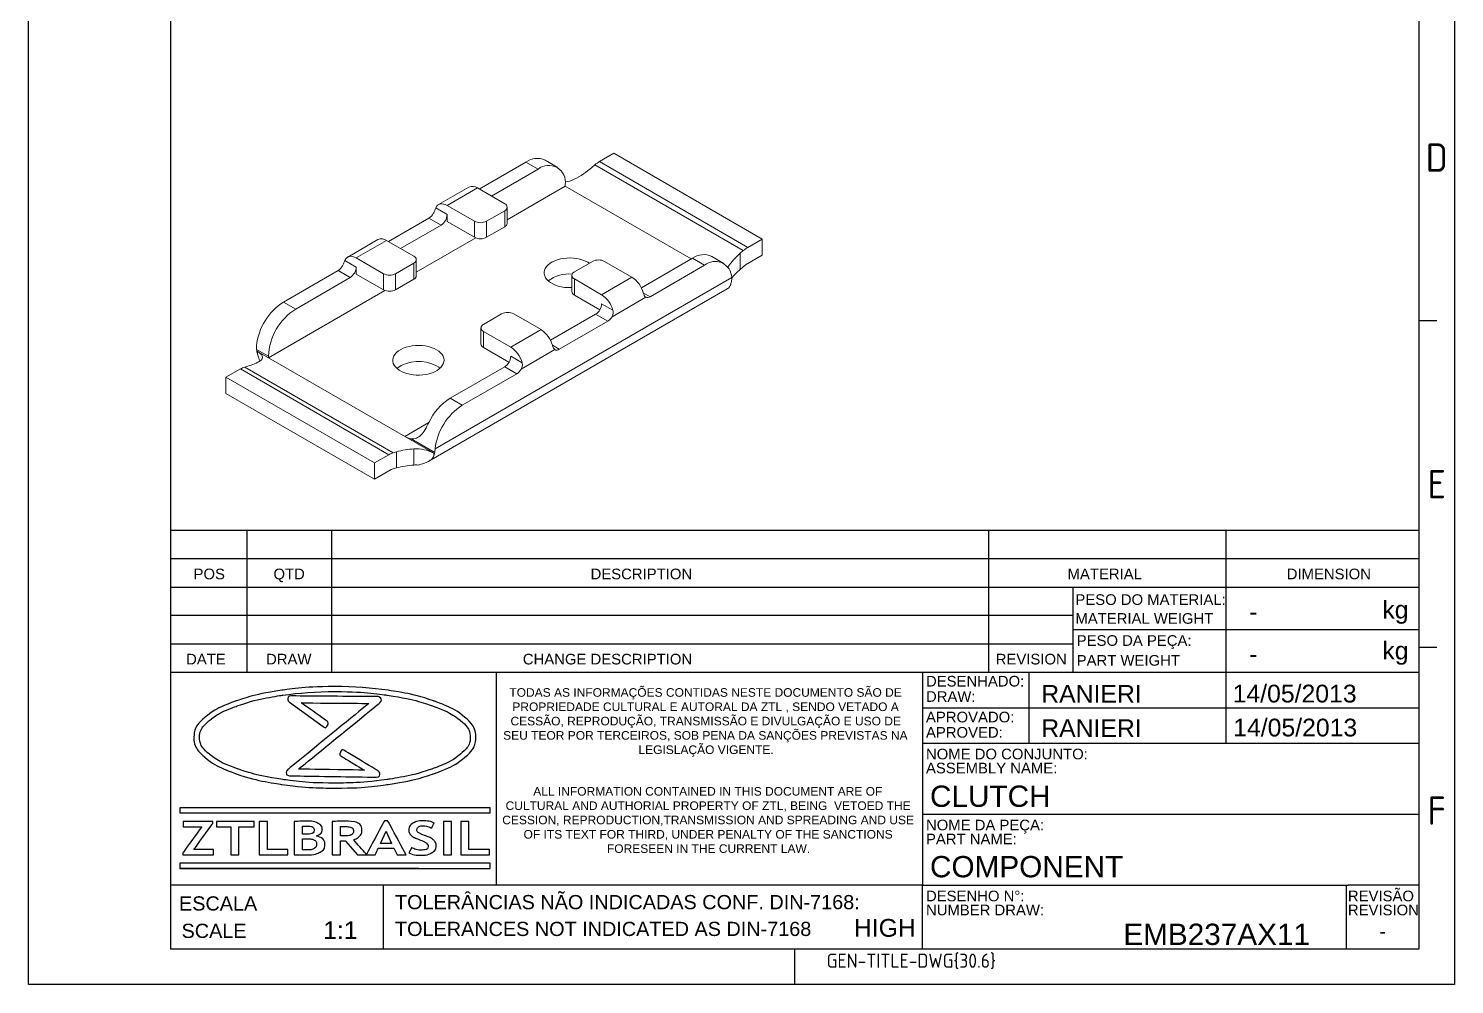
# Model space of a CAD drawing. Header units: millimetres. Extents: x 5003 to 5169, y 1207 to 1440.
# Drawn here: x 5002.6 to 5169, y 1206.9 to 1318.4 of the extents above; entities that cross this region are included whole.
import ezdxf
from ezdxf.enums import TextEntityAlignment as Align

# ---------------------------------------------------------------- set-up
doc = ezdxf.new("R2010")
doc.units = ezdxf.units.MM
doc.linetypes.add('ACAD_ISO02W100', pattern=[15, 12, -3])
doc.layers.add('AM_8', color=40, linetype='ACAD_ISO02W100', lineweight=35)
doc.layers.add('Camada 1', color=7, linetype='Continuous')
doc.styles.add('ACISOTS', font='isocp.shx', dxfattribs={"height": 1})
doc.styles.get("Standard").update_dxf_attribs({"font": 'arial.ttf'})

msp = doc.modelspace()

# ---------------------------------------------------------------- linework, layer by layer
at = {"color": 135, "lineweight": 25}
for p, q in [((5002.563, 1206.924), (5002.563, 1439.589)), ((5168.989, 1439.589), (5168.989, 1206.924)), ((5166.919, 1284.341), (5164.849, 1284.341)), ((5166.919, 1246.254), (5164.849, 1246.254)), ((5091.986, 1206.924), (5091.986, 1211.064)), ((5168.989, 1206.924), (5002.563, 1206.924))]:
    msp.add_line(p, q, dxfattribs=at)
for p, q in [((5019.123, 1435.449), (5019.123, 1211.064)), ((5164.849, 1211.064), (5164.849, 1435.449)), ((5019.123, 1259.915), (5164.849, 1259.915)), ((5019.123, 1259.915), (5124.483, 1259.915)), ((5028.068, 1246.668), (5028.068, 1259.915)), ((5037.981, 1246.668), (5037.981, 1259.915)), ((5114.634, 1246.668), (5114.634, 1259.915)), ((5142.312, 1259.915), (5142.312, 1243.356)), ((5019.123, 1256.603), (5164.849, 1256.603)), ((5019.123, 1256.603), (5124.483, 1256.603)), ((5019.123, 1253.292), (5164.849, 1253.292)), ((5019.123, 1253.292), (5019.123, 1211.064)), ((5019.123, 1253.292), (5124.483, 1253.292)), ((5028.068, 1243.356), (5028.068, 1253.292)), ((5037.981, 1243.356), (5037.981, 1253.292)), ((5114.634, 1243.356), (5114.634, 1253.292)), ((5124.483, 1243.356), (5124.483, 1253.292)), ((5142.312, 1253.292), (5142.312, 1248.324)), ((5164.849, 1211.064), (5164.849, 1253.292)), ((5124.483, 1249.98), (5019.123, 1249.98)), ((5124.483, 1248.324), (5164.849, 1248.324)), ((5019.123, 1246.668), (5124.483, 1246.668)), ((5019.123, 1243.356), (5106.89, 1243.356)), ((5057.155, 1243.356), (5057.155, 1218.516)), ((5106.89, 1243.356), (5106.89, 1227.624)), ((5106.89, 1243.356), (5164.849, 1243.356)), ((5119.31, 1243.356), (5119.31, 1235.076)), ((5142.312, 1243.356), (5142.312, 1235.076)), ((5106.89, 1239.216), (5164.849, 1239.216)), ((5106.89, 1235.076), (5164.849, 1235.076)), ((5106.89, 1227.624), (5106.89, 1218.516)), ((5106.89, 1226.796), (5164.849, 1226.796)), ((5106.89, 1218.516), (5019.123, 1218.516)), ((5043.963, 1218.516), (5043.963, 1211.064)), ((5106.89, 1211.064), (5106.89, 1218.516)), ((5106.89, 1218.516), (5156.569, 1218.516)), ((5156.365, 1218.516), (5156.365, 1211.064)), ((5164.849, 1218.516), (5156.569, 1218.516)), ((5019.123, 1211.064), (5164.849, 1211.064)), ((5019.123, 1211.064), (5164.849, 1211.064))]:
    msp.add_line(p, q)
at = {"color": 7, "linetype": 'Continuous', "lineweight": 15}
for p, q in [((5070.866, 1303.888), (5069.185, 1302.917)), ((5088.19, 1293.887), (5070.866, 1303.888)), ((5060.613, 1302.868), (5055.168, 1299.725)), ((5056.583, 1298.908), (5062.027, 1302.051)), ((5062.027, 1302.051), (5060.613, 1302.868)), ((5064.277, 1302.274), (5062.863, 1303.09)), ((5068.666, 1302.543), (5068.301, 1302.226)), ((5085.99, 1292.542), (5068.666, 1302.543)), ((5069.185, 1302.917), (5086.509, 1292.916)), ((5053.956, 1299.946), (5050.42, 1297.905)), ((5054.956, 1299.847), (5051.42, 1297.806)), ((5058.138, 1298.01), (5054.956, 1299.847)), ((5058.431, 1296.137), (5065.209, 1300.05)), ((5065.209, 1300.214), (5065.209, 1300.05)), ((5079.916, 1291.56), (5065.209, 1300.05)), ((5050.096, 1297.509), (5051.42, 1296.745)), ((5051.42, 1297.806), (5054.602, 1295.969)), ((5051.42, 1296.745), (5051.42, 1295.928)), ((5056.017, 1295.969), (5058.138, 1297.194)), ((5058.138, 1295.316), (5058.138, 1297.194)), ((5058.431, 1295.724), (5058.431, 1297.602)), ((5049.299, 1296.336), (5044.562, 1293.601)), ((5045.976, 1292.785), (5050.713, 1295.52)), ((5050.713, 1295.52), (5049.299, 1296.336)), ((5051.42, 1295.928), (5054.602, 1294.091)), ((5054.602, 1294.091), (5054.602, 1295.969)), ((5056.017, 1295.969), (5056.017, 1294.091)), ((5056.017, 1294.091), (5058.138, 1295.316)), ((5043.349, 1293.823), (5039.814, 1291.782)), ((5044.349, 1293.724), (5040.814, 1291.683)), ((5047.531, 1291.887), (5044.349, 1293.724)), ((5047.824, 1290.014), (5054.759, 1294.018)), ((5088.19, 1293.887), (5086.509, 1292.916)), ((5088.19, 1293.887), (5088.19, 1292.009)), ((5040.814, 1291.683), (5043.996, 1289.846)), ((5047.824, 1289.601), (5047.824, 1291.479)), ((5080.058, 1291.642), (5074.088, 1288.195)), ((5081.472, 1290.826), (5080.058, 1291.642)), ((5083.722, 1291.048), (5082.308, 1291.865)), ((5085.99, 1292.542), (5085.625, 1292.225)), ((5085.625, 1292.225), (5085.625, 1290.347)), ((5086.245, 1290.886), (5088.19, 1292.009)), ((5038.692, 1290.213), (5032.329, 1286.539)), ((5040.107, 1289.397), (5038.692, 1290.213)), ((5039.489, 1291.386), (5040.814, 1290.622)), ((5040.814, 1290.622), (5040.814, 1289.805)), ((5040.814, 1289.805), (5043.996, 1287.968)), ((5043.996, 1287.968), (5043.996, 1289.846)), ((5045.41, 1289.846), (5047.531, 1291.071)), ((5045.41, 1289.846), (5045.41, 1287.968)), ((5047.531, 1289.193), (5047.531, 1291.071)), ((5068.391, 1291.275), (5066.27, 1290.05)), ((5067.861, 1291.172), (5068.029, 1291.066)), ((5072.987, 1289.438), (5069.805, 1291.275)), ((5075.108, 1287.152), (5081.472, 1290.826)), ((5085.625, 1290.347), (5086.245, 1290.886)), ((5033.743, 1285.723), (5040.107, 1289.397)), ((5045.41, 1287.968), (5047.531, 1289.193)), ((5050.026, 1269.406), (5084.635, 1289.385)), ((5065.977, 1289.642), (5065.977, 1287.764)), ((5066.27, 1289.234), (5066.27, 1287.356)), ((5066.27, 1289.234), (5069.452, 1287.397)), ((5069.452, 1287.397), (5072.987, 1289.438)), ((5030.561, 1280.048), (5044.152, 1287.894)), ((5032.329, 1286.539), (5033.743, 1285.723)), ((5049.298, 1267.971), (5084.12, 1288.073)), ((5066.27, 1287.356), (5069.244, 1285.638)), ((5074.603, 1287.105), (5070.664, 1284.831)), ((5057.784, 1285.152), (5055.663, 1283.927)), ((5062.381, 1283.315), (5059.199, 1285.152)), ((5068.744, 1285.111), (5063.481, 1282.072)), ((5070.159, 1284.294), (5068.744, 1285.111)), ((5069.452, 1286.335), (5070.776, 1285.571)), ((5055.37, 1283.519), (5055.37, 1281.641)), ((5058.845, 1281.274), (5062.381, 1283.315)), ((5064.502, 1281.029), (5070.159, 1284.294)), ((5055.663, 1283.111), (5055.663, 1281.233)), ((5055.663, 1283.111), (5058.845, 1281.274)), ((5030.561, 1280.212), (5029.176, 1281.011)), ((5049.865, 1268.904), (5029.288, 1280.783)), ((5029.288, 1280.475), (5029.288, 1280.783)), ((5030.561, 1280.212), (5030.561, 1280.048)), ((5055.663, 1281.233), (5058.638, 1279.515)), ((5058.845, 1280.212), (5060.17, 1279.448)), ((5063.997, 1280.982), (5060.057, 1278.708)), ((5025.611, 1277.763), (5027.292, 1278.733)), ((5044.616, 1268.732), (5027.292, 1278.733)), ((5027.811, 1278.958), (5028.176, 1279.062)), ((5027.811, 1278.958), (5045.135, 1268.957)), ((5058.138, 1278.988), (5051.774, 1275.314)), ((5053.188, 1274.497), (5059.552, 1278.171)), ((5059.552, 1278.171), (5058.138, 1278.988)), ((5025.611, 1277.763), (5025.611, 1275.884)), ((5042.935, 1267.762), (5025.611, 1277.763)), ((5042.935, 1265.883), (5025.611, 1275.884)), ((5051.774, 1275.314), (5053.188, 1274.497)), ((5049.976, 1269.003), (5047.232, 1270.587)), ((5042.935, 1267.762), (5044.616, 1268.732)), ((5045.135, 1268.957), (5045.5, 1269.061)), ((5045.5, 1267.183), (5045.5, 1269.061)), ((5047.548, 1267.524), (5047.548, 1269.402)), ((5049.865, 1268.904), (5049.865, 1268.596)), ((5042.935, 1267.762), (5042.935, 1265.883)), ((5044.88, 1267.006), (5042.935, 1265.883)), ((5045.5, 1267.183), (5044.88, 1267.006))]:
    msp.add_line(p, q, dxfattribs=at)
at = {"color": 8, "linetype": 'Continuous', "lineweight": 15}
for p, q in [((5074.312, 1287.612), (5075.108, 1287.152)), ((5063.705, 1281.488), (5064.502, 1281.029)), ((5046.471, 1270.864), (5049.283, 1272.487))]:
    msp.add_line(p, q, dxfattribs=at)
at = {"color": 7, "linetype": 'Continuous', "lineweight": 15, "flags": 128}
for points in [[(5051.42, 1297.806), (5051.207, 1297.911), (5050.998, 1297.975), (5050.799, 1297.999), (5050.614, 1297.98), (5050.448, 1297.92), (5050.304, 1297.82), (5050.186, 1297.682), (5050.096, 1297.509)], [(5040.814, 1291.683), (5040.6, 1291.788), (5040.391, 1291.852), (5040.192, 1291.876), (5040.008, 1291.857), (5039.841, 1291.797), (5039.697, 1291.697), (5039.579, 1291.559), (5039.489, 1291.386)], [(5065.977, 1288.221), (5065.883, 1288.217), (5065.499, 1288.221), (5065.119, 1288.253), (5064.748, 1288.313), (5064.394, 1288.399), (5064.063, 1288.511), (5063.758, 1288.647), (5063.486, 1288.804), (5063.252, 1288.979), (5063.058, 1289.171), (5062.908, 1289.375), (5062.804, 1289.589), (5062.749, 1289.809), (5062.743, 1290.031), (5062.786, 1290.251), (5062.877, 1290.467), (5063.016, 1290.674), (5063.199, 1290.869), (5063.424, 1291.049), (5063.687, 1291.211), (5063.984, 1291.352), (5064.309, 1291.47), (5064.658, 1291.563), (5065.025, 1291.629), (5065.403, 1291.668), (5065.787, 1291.679), (5066.171, 1291.661), (5066.547, 1291.615), (5066.91, 1291.542), (5067.253, 1291.442), (5067.572, 1291.318), (5067.861, 1291.172), (5067.861, 1291.172)], [(5029.288, 1280.783), (5029.491, 1280.651), (5029.655, 1280.512), (5029.775, 1280.369), (5029.849, 1280.228), (5029.874, 1280.089), (5029.85, 1279.958), (5029.778, 1279.837), (5029.659, 1279.73)], [(5050.183, 1280.967), (5050.437, 1280.8), (5050.652, 1280.616), (5050.824, 1280.418), (5050.951, 1280.208), (5051.03, 1279.991), (5051.061, 1279.77), (5051.043, 1279.548), (5050.975, 1279.33), (5050.86, 1279.118), (5050.699, 1278.917), (5050.494, 1278.729), (5050.25, 1278.557), (5049.969, 1278.406), (5049.658, 1278.276), (5049.32, 1278.17), (5048.961, 1278.09), (5048.588, 1278.037), (5048.206, 1278.012), (5047.821, 1278.016), (5047.441, 1278.048), (5047.071, 1278.107), (5046.717, 1278.194), (5046.385, 1278.306), (5046.081, 1278.442), (5045.809, 1278.599), (5045.574, 1278.774), (5045.38, 1278.966), (5045.23, 1279.17), (5045.127, 1279.384), (5045.071, 1279.604), (5045.065, 1279.825), (5045.108, 1280.046), (5045.2, 1280.261), (5045.338, 1280.468), (5045.521, 1280.664), (5045.746, 1280.844), (5046.009, 1281.005), (5046.306, 1281.147), (5046.632, 1281.265), (5046.981, 1281.358), (5047.347, 1281.424), (5047.726, 1281.463), (5048.11, 1281.474), (5048.493, 1281.456), (5048.869, 1281.41), (5049.232, 1281.337), (5049.575, 1281.237), (5049.894, 1281.113), (5050.183, 1280.967)], [(5050.183, 1279.089), (5050.437, 1278.922), (5050.582, 1278.803)]]:
    msp.add_lwpolyline(points, dxfattribs=at)
at = {"color": 7, "linetype": 'Continuous', "lineweight": 15}
for centre, radius, start, end in [((5061.928, 1301.054), 2.24, 65.35382, 125.95664), ((5063.263, 1300.518), 1.97, 351.11935, 128.8699), ((5061.638, 1309.964), 10.211, 296.8667, 310.7331), ((5070.878, 1300.021), 3.355, 120.31018, 131.26523), ((5054.372, 1299.051), 0.987, 53.7482, 114.94135), ((5064.931, 1303.447), 2.909, 275.19979, 297.01042), ((5048.533, 1297.564), 1.447, 301.98526, 331.47997), ((5049.885, 1296.814), 1.537, 302.60548, 357.39452), ((5057.983, 1297.602), 0.437, 290.78342, 69.21658), ((5055.309, 1297.334), 1.537, 242.60967, 297.39033), ((5057.93, 1295.774), 0.503, 294.37466, 354.3052), ((5043.762, 1292.889), 1.021, 54.87485, 113.81469), ((5055.309, 1295.456), 1.537, 242.60967, 297.39033), ((5047.376, 1291.479), 0.437, 290.78342, 69.21658), ((5081.37, 1289.862), 2.211, 64.90686, 126.4036), ((5090.742, 1286.254), 7.864, 130.59551, 146.29619), ((5088.202, 1290.02), 3.355, 120.31018, 131.26523), ((5037.926, 1291.441), 1.447, 301.98526, 331.47997), ((5039.279, 1290.691), 1.537, 302.60548, 357.39452), ((5044.703, 1291.211), 1.537, 242.60967, 297.39033), ((5065.639, 1285.76), 4.051, 84.72066, 126.69767), ((5066.425, 1289.642), 0.437, 110.78342, 249.21658), ((5069.098, 1289.91), 1.537, 62.60967, 117.39033), ((5082.708, 1289.347), 1.927, 1.12704, 129.88838), ((5091.015, 1284.104), 8.248, 130.80617, 140.88616), ((5047.324, 1289.651), 0.503, 294.37466, 354.3052), ((5071.29, 1286.813), 3.125, 14.79842, 57.11525), ((5082.825, 1289.281), 1.82, 337.97175, 351.28622), ((5036.1, 1280.669), 6.977, 122.71863, 173.59549), ((5044.703, 1289.333), 1.537, 242.60967, 297.39033), ((5066.477, 1287.814), 0.503, 185.6948, 245.62534), ((5067.755, 1284.772), 3.125, 14.79842, 57.11525), ((5074.816, 1287.557), 0.5, 244.77239, 305.76205), ((5037.451, 1279.908), 6.897, 122.52432, 177.47568), ((5058.491, 1283.787), 1.537, 62.60967, 117.39033), ((5067.916, 1286.405), 1.537, 302.60548, 357.39452), ((5069.392, 1285.522), 1.447, 301.98526, 331.47997), ((5055.818, 1283.519), 0.437, 110.78342, 249.21658), ((5060.684, 1280.69), 3.125, 14.79842, 57.11525), ((5055.871, 1281.691), 0.503, 185.6948, 245.62534), ((5033.108, 1281.552), 3.969, 187.83068, 195.74294), ((5057.31, 1280.282), 1.537, 302.60548, 357.39452), ((5057.148, 1278.649), 3.125, 14.79842, 57.11525), ((5064.21, 1281.434), 0.5, 244.77239, 305.76205), ((5028.469, 1276.731), 2.322, 106.4414, 120.44931), ((5026.929, 1283.815), 4.914, 284.70201, 303.7544), ((5048.09, 1275.244), 4.377, 61.43051, 125.61055), ((5058.786, 1279.399), 1.447, 301.98526, 331.47997), ((5055.354, 1269.647), 6.703, 122.28528, 154.92815), ((5056.959, 1268.627), 6.977, 122.71863, 173.59549), ((5047.554, 1272.662), 2.1, 238.93221, 261.18082), ((5045.793, 1266.73), 2.322, 106.4414, 120.44931), ((5048.191, 1259.221), 10.202, 93.61084, 105.29438), ((5047.829, 1265.071), 4.34, 62.0318, 93.70835), ((5048.177, 1269.279), 1.82, 337.97175, 351.28622), ((5048.191, 1257.342), 10.202, 93.61084, 105.29438), ((5047.816, 1263.632), 3.901, 86.38108, 93.93092)]:
    msp.add_arc(centre, radius, start, end, dxfattribs=at)
for points, knots in [([(5049.804, 1296.873), (5049.87, 1296.988), (5049.926, 1297.106), (5050.023, 1297.326), (5050.063, 1297.427), (5050.096, 1297.509)], [0, 0, 0, 0, 0.5, 0.5, 1, 1, 1, 1]), ([(5039.197, 1290.75), (5039.263, 1290.865), (5039.319, 1290.983), (5039.416, 1291.203), (5039.456, 1291.304), (5039.489, 1291.386)], [0, 0, 0, 0, 0.5, 0.5, 1, 1, 1, 1]), ([(5084.513, 1288.598), (5084.466, 1288.502), (5084.371, 1288.305), (5084.222, 1288.139), (5084.143, 1288.091), (5084.118, 1288.076)], [0, 0, 0, 0, 0.397574, 0.8091818, 1, 1, 1, 1]), ([(5074.603, 1287.105), (5074.538, 1287.145), (5074.482, 1287.209), (5074.385, 1287.383), (5074.345, 1287.491), (5074.312, 1287.612)], [0, 0, 0, 0, 0.5, 0.5, 1, 1, 1, 1]), ([(5070.776, 1285.571), (5070.809, 1285.45), (5070.816, 1285.323), (5070.776, 1285.071), (5070.729, 1284.946), (5070.664, 1284.831)], [0, 0, 0, 0, 0.5, 0.5, 1, 1, 1, 1]), ([(5063.997, 1280.982), (5063.931, 1281.022), (5063.875, 1281.086), (5063.778, 1281.26), (5063.738, 1281.368), (5063.705, 1281.489)], [0, 0, 0, 0, 0.5, 0.5, 1, 1, 1, 1]), ([(5029.288, 1280.475), (5029.336, 1280.319), (5029.417, 1280.054), (5029.515, 1279.782), (5029.555, 1279.671)], [0, 0, 0, 0, 0.5911589, 1, 1, 1, 1]), ([(5060.17, 1279.448), (5060.203, 1279.327), (5060.209, 1279.2), (5060.169, 1278.948), (5060.123, 1278.823), (5060.057, 1278.708)], [0, 0, 0, 0, 0.5, 0.5, 1, 1, 1, 1]), ([(5049.283, 1272.488), (5049.142, 1272.201), (5049, 1271.926), (5048.695, 1271.419), (5048.539, 1271.201), (5048.199, 1270.85), (5048.022, 1270.726), (5047.641, 1270.579), (5047.444, 1270.559), (5047.232, 1270.587)], [0, 0, 0, 0, 0.25, 0.25, 0.5, 0.5, 0.75, 0.75, 1, 1, 1, 1]), ([(5048.062, 1267.526), (5048.28, 1267.592), (5048.496, 1267.652), (5048.799, 1267.752), (5048.895, 1267.786), (5049.076, 1267.858), (5049.162, 1267.897), (5049.396, 1268.022), (5049.525, 1268.116), (5049.73, 1268.334), (5049.807, 1268.456), (5049.865, 1268.596)], [0, 0, 0, 0, 0.25, 0.25, 0.375, 0.375, 0.5, 0.5, 0.75, 0.75, 1, 1, 1, 1])]:
    msp.add_open_spline(points, degree=3, knots=knots, dxfattribs=at)
for points in [[(5084.635, 1289.385), (5084.648, 1289.256), (5084.645, 1289.129), (5084.625, 1289.005)], [(5029.166, 1281.448), (5029.153, 1281.303), (5029.156, 1281.158), (5029.176, 1281.011)], [(5049.976, 1269.003), (5049.996, 1269.127), (5050.013, 1269.261), (5050.026, 1269.406)]]:
    msp.add_open_spline(points, degree=3, dxfattribs=at)
at = {"layer": 'AM_8', "color": 0, "linetype": 'Continuous'}
msp.add_line((5020.22, 1220.454), (5048.127, 1220.454), dxfattribs=at)
at = {"layer": 'Camada 1'}
for points, knots in [([(5038.326, 1241.678), (5040.523, 1241.678), (5042.624, 1241.524), (5044.542, 1241.246), (5044.542, 1241.246), (5046.537, 1240.956), (5048.335, 1240.532), (5049.843, 1240.005), (5049.843, 1240.005), (5051.392, 1239.465), (5052.641, 1238.813), (5053.495, 1238.083), (5053.495, 1238.083), (5054.327, 1237.372), (5054.787, 1236.586), (5054.787, 1235.755), (5054.787, 1235.755), (5054.787, 1234.924), (5054.327, 1234.138), (5053.495, 1233.427), (5053.495, 1233.427), (5052.641, 1232.697), (5051.392, 1232.045), (5049.843, 1231.505), (5049.843, 1231.505), (5048.335, 1230.978), (5046.537, 1230.553), (5044.542, 1230.264), (5044.542, 1230.264), (5042.624, 1229.985), (5040.523, 1229.831), (5038.326, 1229.831), (5038.326, 1229.831), (5036.128, 1229.831), (5034.028, 1229.985), (5032.109, 1230.264), (5032.109, 1230.264), (5030.115, 1230.553), (5028.316, 1230.978), (5026.808, 1231.505), (5026.808, 1231.505), (5025.26, 1232.045), (5024.01, 1232.697), (5023.156, 1233.427), (5023.156, 1233.427), (5022.324, 1234.138), (5021.865, 1234.924), (5021.865, 1235.755), (5021.865, 1235.755), (5021.865, 1236.586), (5022.324, 1237.372), (5023.156, 1238.083), (5023.156, 1238.083), (5024.01, 1238.813), (5025.26, 1239.465), (5026.808, 1240.005), (5026.808, 1240.005), (5028.316, 1240.532), (5030.115, 1240.956), (5032.109, 1241.246), (5032.109, 1241.246), (5034.028, 1241.524), (5036.128, 1241.678), (5038.326, 1241.678)], [0, 0, 0, 0, 0.0588235, 0.0588235, 0.0588235, 0.0882353, 0.1176471, 0.1176471, 0.1176471, 0.1470588, 0.1764706, 0.1764706, 0.1764706, 0.2058824, 0.2352941, 0.2352941, 0.2352941, 0.2647059, 0.2941176, 0.2941176, 0.2941176, 0.3235294, 0.3529412, 0.3529412, 0.3529412, 0.3823529, 0.4117647, 0.4117647, 0.4117647, 0.4411765, 0.4705882, 0.4705882, 0.4705882, 0.5, 0.5294118, 0.5294118, 0.5294118, 0.5588235, 0.5882353, 0.5882353, 0.5882353, 0.6176471, 0.6470588, 0.6470588, 0.6470588, 0.6764706, 0.7058824, 0.7058824, 0.7058824, 0.7352941, 0.7647059, 0.7647059, 0.7647059, 0.7941176, 0.8235294, 0.8235294, 0.8235294, 0.8529412, 0.8823529, 0.8823529, 0.8823529, 0.9411765, 1, 1, 1, 1]), ([(5038.326, 1241.094), (5036.166, 1241.094), (5034.106, 1240.944), (5032.227, 1240.672), (5032.227, 1240.672), (5030.275, 1240.389), (5028.518, 1239.975), (5027.048, 1239.462), (5027.048, 1239.462), (5025.618, 1238.963), (5024.466, 1238.373), (5023.68, 1237.725), (5023.68, 1237.725), (5022.935, 1237.111), (5022.524, 1236.444), (5022.524, 1235.755), (5022.524, 1235.755), (5022.524, 1235.066), (5022.935, 1234.399), (5023.68, 1233.785), (5023.68, 1233.785), (5024.466, 1233.136), (5025.618, 1232.547), (5027.048, 1232.048), (5027.048, 1232.048), (5028.518, 1231.535), (5030.275, 1231.121), (5032.227, 1230.838), (5032.227, 1230.838), (5034.106, 1230.566), (5036.166, 1230.416), (5038.326, 1230.416), (5038.326, 1230.416), (5040.485, 1230.416), (5042.545, 1230.566), (5044.424, 1230.838), (5044.424, 1230.838), (5046.376, 1231.121), (5048.133, 1231.535), (5049.603, 1232.048), (5049.603, 1232.048), (5051.033, 1232.547), (5052.186, 1233.136), (5052.971, 1233.785), (5052.971, 1233.785), (5053.716, 1234.399), (5054.128, 1235.066), (5054.128, 1235.755), (5054.128, 1235.755), (5054.128, 1236.444), (5053.716, 1237.111), (5052.971, 1237.725), (5052.971, 1237.725), (5052.186, 1238.373), (5051.033, 1238.963), (5049.603, 1239.462), (5049.603, 1239.462), (5048.133, 1239.975), (5046.376, 1240.389), (5044.424, 1240.672), (5044.424, 1240.672), (5042.545, 1240.944), (5040.485, 1241.094), (5038.326, 1241.094)], [0, 0, 0, 0, 0.0588235, 0.0588235, 0.0588235, 0.0882353, 0.1176471, 0.1176471, 0.1176471, 0.1470588, 0.1764706, 0.1764706, 0.1764706, 0.2058824, 0.2352941, 0.2352941, 0.2352941, 0.2647059, 0.2941176, 0.2941176, 0.2941176, 0.3235294, 0.3529412, 0.3529412, 0.3529412, 0.3823529, 0.4117647, 0.4117647, 0.4117647, 0.4411765, 0.4705882, 0.4705882, 0.4705882, 0.5, 0.5294118, 0.5294118, 0.5294118, 0.5588235, 0.5882353, 0.5882353, 0.5882353, 0.6176471, 0.6470588, 0.6470588, 0.6470588, 0.6764706, 0.7058824, 0.7058824, 0.7058824, 0.7352941, 0.7647059, 0.7647059, 0.7647059, 0.7941176, 0.8235294, 0.8235294, 0.8235294, 0.8529412, 0.8823529, 0.8823529, 0.8823529, 0.9411765, 1, 1, 1, 1]), ([(5036.957, 1237.016), (5036.957, 1237.016), (5033.013, 1239.842), (5033.013, 1239.842), (5033.013, 1239.842), (5032.719, 1240.053), (5032.838, 1240.587), (5033.184, 1240.584), (5033.184, 1240.584), (5033.184, 1240.584), (5043.369, 1240.502), (5043.369, 1240.502), (5043.369, 1240.502), (5043.704, 1240.499), (5043.828, 1239.995), (5043.555, 1239.773), (5043.555, 1239.773), (5043.555, 1239.773), (5034.073, 1232.048), (5034.073, 1232.048), (5034.073, 1232.048), (5034.073, 1232.048), (5041.758, 1231.924), (5041.758, 1231.924), (5041.758, 1231.924), (5041.758, 1231.924), (5039.173, 1233.481), (5039.173, 1233.481), (5039.173, 1233.481), (5039.003, 1233.584), (5038.833, 1233.686), (5038.982, 1234.041), (5038.982, 1234.041), (5039.13, 1234.397), (5039.3, 1234.294), (5039.47, 1234.192), (5039.47, 1234.192), (5039.47, 1234.192), (5043.345, 1231.857), (5043.345, 1231.857), (5043.345, 1231.857), (5043.662, 1231.666), (5043.55, 1231.097), (5043.193, 1231.103), (5043.193, 1231.103), (5043.193, 1231.103), (5033.008, 1231.267), (5033.008, 1231.267), (5033.008, 1231.267), (5032.674, 1231.272), (5032.552, 1231.774), (5032.824, 1231.996), (5032.824, 1231.996), (5032.824, 1231.996), (5042.296, 1239.713), (5042.296, 1239.713), (5042.296, 1239.713), (5042.296, 1239.713), (5034.402, 1239.776), (5034.402, 1239.776), (5034.402, 1239.776), (5034.402, 1239.776), (5037.297, 1237.702), (5037.297, 1237.702), (5037.297, 1237.702), (5037.458, 1237.586), (5037.62, 1237.47), (5037.449, 1237.128), (5037.449, 1237.128), (5037.279, 1236.785), (5037.118, 1236.901), (5036.957, 1237.016)], [0, 0, 0, 0, 0.0526316, 0.0526316, 0.0526316, 0.0789474, 0.1052632, 0.1052632, 0.1052632, 0.1315789, 0.1578947, 0.1578947, 0.1578947, 0.1842105, 0.2105263, 0.2105263, 0.2105263, 0.2368421, 0.2631579, 0.2631579, 0.2631579, 0.2894737, 0.3157895, 0.3157895, 0.3157895, 0.3421053, 0.3684211, 0.3684211, 0.3684211, 0.3947368, 0.4210526, 0.4210526, 0.4210526, 0.4473684, 0.4736842, 0.4736842, 0.4736842, 0.5, 0.5263158, 0.5263158, 0.5263158, 0.5526316, 0.5789474, 0.5789474, 0.5789474, 0.6052632, 0.6315789, 0.6315789, 0.6315789, 0.6578947, 0.6842105, 0.6842105, 0.6842105, 0.7105263, 0.7368421, 0.7368421, 0.7368421, 0.7631579, 0.7894737, 0.7894737, 0.7894737, 0.8157895, 0.8421053, 0.8421053, 0.8421053, 0.8684211, 0.8947368, 0.8947368, 0.8947368, 0.9473684, 1, 1, 1, 1]), ([(5020.29, 1227.546), (5020.29, 1227.546), (5056.361, 1227.546), (5056.361, 1227.546), (5056.361, 1227.546), (5056.361, 1227.546), (5056.432, 1227.546), (5056.432, 1227.546), (5056.432, 1227.546), (5056.432, 1227.546), (5056.432, 1227.475), (5056.432, 1227.475), (5056.432, 1227.475), (5056.432, 1227.475), (5056.432, 1227.005), (5056.432, 1227.005), (5056.432, 1227.005), (5056.432, 1227.005), (5056.432, 1226.935), (5056.432, 1226.935), (5056.432, 1226.935), (5056.432, 1226.935), (5056.361, 1226.935), (5056.361, 1226.935), (5056.361, 1226.935), (5056.361, 1226.935), (5020.29, 1226.935), (5020.29, 1226.935), (5020.29, 1226.935), (5020.29, 1226.935), (5020.22, 1226.935), (5020.22, 1226.935), (5020.22, 1226.935), (5020.22, 1226.935), (5020.22, 1227.005), (5020.22, 1227.005), (5020.22, 1227.005), (5020.22, 1227.005), (5020.22, 1227.475), (5020.22, 1227.475), (5020.22, 1227.475), (5020.22, 1227.475), (5020.22, 1227.546), (5020.22, 1227.546), (5020.22, 1227.546), (5020.22, 1227.546), (5020.29, 1227.546), (5020.29, 1227.546)], [0, 0, 0, 0, 0.0769231, 0.0769231, 0.0769231, 0.1153846, 0.1538462, 0.1538462, 0.1538462, 0.1923077, 0.2307692, 0.2307692, 0.2307692, 0.2692308, 0.3076923, 0.3076923, 0.3076923, 0.3461538, 0.3846154, 0.3846154, 0.3846154, 0.4230769, 0.4615385, 0.4615385, 0.4615385, 0.5, 0.5384615, 0.5384615, 0.5384615, 0.5769231, 0.6153846, 0.6153846, 0.6153846, 0.6538462, 0.6923077, 0.6923077, 0.6923077, 0.7307692, 0.7692308, 0.7692308, 0.7692308, 0.8076923, 0.8461538, 0.8461538, 0.8461538, 0.9230769, 1, 1, 1, 1]), ([(5020.579, 1222.056), (5020.579, 1222.056), (5020.579, 1222.279), (5020.579, 1222.279), (5020.579, 1222.279), (5020.579, 1222.279), (5022.785, 1225.33), (5022.785, 1225.33), (5022.785, 1225.33), (5022.785, 1225.33), (5020.616, 1225.33), (5020.616, 1225.33), (5020.616, 1225.33), (5020.616, 1225.33), (5020.616, 1225.944), (5020.616, 1225.944), (5020.616, 1225.944), (5020.616, 1225.944), (5024.065, 1225.944), (5024.065, 1225.944), (5024.065, 1225.944), (5024.065, 1225.944), (5024.065, 1225.721), (5024.065, 1225.721), (5024.065, 1225.721), (5024.065, 1225.721), (5021.851, 1222.669), (5021.851, 1222.669), (5021.851, 1222.669), (5021.851, 1222.669), (5024.143, 1222.669), (5024.143, 1222.669), (5024.143, 1222.669), (5024.143, 1222.669), (5024.143, 1222.056), (5024.143, 1222.056), (5024.143, 1222.056), (5024.143, 1222.056), (5020.579, 1222.056), (5020.579, 1222.056)], [0, 0, 0, 0, 0.0909091, 0.0909091, 0.0909091, 0.1363636, 0.1818182, 0.1818182, 0.1818182, 0.2272727, 0.2727273, 0.2727273, 0.2727273, 0.3181818, 0.3636364, 0.3636364, 0.3636364, 0.4090909, 0.4545455, 0.4545455, 0.4545455, 0.5, 0.5454545, 0.5454545, 0.5454545, 0.5909091, 0.6363636, 0.6363636, 0.6363636, 0.6818182, 0.7272727, 0.7272727, 0.7272727, 0.7727273, 0.8181818, 0.8181818, 0.8181818, 0.9090909, 1, 1, 1, 1]), ([(5027.126, 1225.33), (5027.126, 1225.33), (5027.126, 1222.056), (5027.126, 1222.056), (5027.126, 1222.056), (5027.126, 1222.056), (5026.187, 1222.056), (5026.187, 1222.056), (5026.187, 1222.056), (5026.187, 1222.056), (5026.187, 1225.33), (5026.187, 1225.33), (5026.187, 1225.33), (5026.187, 1225.33), (5024.505, 1225.33), (5024.505, 1225.33), (5024.505, 1225.33), (5024.505, 1225.33), (5024.505, 1225.944), (5024.505, 1225.944), (5024.505, 1225.944), (5024.505, 1225.944), (5028.884, 1225.944), (5028.884, 1225.944), (5028.884, 1225.944), (5028.884, 1225.944), (5028.884, 1225.33), (5028.884, 1225.33), (5028.884, 1225.33), (5028.884, 1225.33), (5027.126, 1225.33), (5027.126, 1225.33)], [0, 0, 0, 0, 0.1111111, 0.1111111, 0.1111111, 0.1666667, 0.2222222, 0.2222222, 0.2222222, 0.2777778, 0.3333333, 0.3333333, 0.3333333, 0.3888889, 0.4444444, 0.4444444, 0.4444444, 0.5, 0.5555556, 0.5555556, 0.5555556, 0.6111111, 0.6666667, 0.6666667, 0.6666667, 0.7222222, 0.7777778, 0.7777778, 0.7777778, 0.8888889, 1, 1, 1, 1]), ([(5029.498, 1222.056), (5029.498, 1222.056), (5029.498, 1225.944), (5029.498, 1225.944), (5029.498, 1225.944), (5029.498, 1225.944), (5030.437, 1225.944), (5030.437, 1225.944), (5030.437, 1225.944), (5030.437, 1225.944), (5030.437, 1222.669), (5030.437, 1222.669), (5030.437, 1222.669), (5030.437, 1222.669), (5032.829, 1222.669), (5032.829, 1222.669), (5032.829, 1222.669), (5032.829, 1222.669), (5032.829, 1222.056), (5032.829, 1222.056), (5032.829, 1222.056), (5032.829, 1222.056), (5029.498, 1222.056), (5029.498, 1222.056)], [0, 0, 0, 0, 0.1428571, 0.1428571, 0.1428571, 0.2142857, 0.2857143, 0.2857143, 0.2857143, 0.3571429, 0.4285714, 0.4285714, 0.4285714, 0.5, 0.5714286, 0.5714286, 0.5714286, 0.6428571, 0.7142857, 0.7142857, 0.7142857, 0.8571429, 1, 1, 1, 1]), ([(5035.204, 1222.056), (5035.204, 1222.056), (5033.586, 1222.056), (5033.586, 1222.056), (5033.586, 1222.056), (5033.586, 1222.056), (5033.586, 1225.941), (5033.586, 1225.941), (5033.586, 1225.941), (5034.299, 1225.965), (5034.798, 1225.978), (5035.084, 1225.978), (5035.084, 1225.978), (5035.634, 1225.978), (5036.063, 1225.892), (5036.373, 1225.719), (5036.373, 1225.719), (5036.682, 1225.547), (5036.836, 1225.301), (5036.836, 1224.981), (5036.836, 1224.981), (5036.836, 1224.673), (5036.614, 1224.429), (5036.172, 1224.251), (5036.172, 1224.251), (5036.829, 1224.082), (5037.158, 1223.735), (5037.158, 1223.21), (5037.158, 1223.21), (5037.158, 1222.857), (5036.975, 1222.576), (5036.613, 1222.368), (5036.613, 1222.368), (5036.249, 1222.16), (5035.78, 1222.056), (5035.204, 1222.056)], [0, 0, 0, 0, 0.1, 0.1, 0.1, 0.15, 0.2, 0.2, 0.2, 0.25, 0.3, 0.3, 0.3, 0.35, 0.4, 0.4, 0.4, 0.45, 0.5, 0.5, 0.5, 0.55, 0.6, 0.6, 0.6, 0.65, 0.7, 0.7, 0.7, 0.75, 0.8, 0.8, 0.8, 0.9, 1, 1, 1, 1]), ([(5034.525, 1225.389), (5034.525, 1225.389), (5034.525, 1224.457), (5034.525, 1224.457), (5034.525, 1224.457), (5034.669, 1224.451), (5034.821, 1224.447), (5034.98, 1224.447), (5034.98, 1224.447), (5035.591, 1224.447), (5035.897, 1224.616), (5035.897, 1224.954), (5035.897, 1224.954), (5035.897, 1225.253), (5035.619, 1225.402), (5035.064, 1225.402), (5035.064, 1225.402), (5034.917, 1225.402), (5034.737, 1225.398), (5034.525, 1225.389)], [0, 0, 0, 0, 0.1666667, 0.1666667, 0.1666667, 0.25, 0.3333333, 0.3333333, 0.3333333, 0.4166667, 0.5, 0.5, 0.5, 0.5833333, 0.6666667, 0.6666667, 0.6666667, 0.8333333, 1, 1, 1, 1]), ([(5040.97, 1222.056), (5040.97, 1222.056), (5039.559, 1223.661), (5039.559, 1223.661), (5039.559, 1223.661), (5039.417, 1223.663), (5039.219, 1223.669), (5038.962, 1223.68), (5038.962, 1223.68), (5038.962, 1223.68), (5038.962, 1222.056), (5038.962, 1222.056), (5038.962, 1222.056), (5038.962, 1222.056), (5037.987, 1222.056), (5037.987, 1222.056), (5037.987, 1222.056), (5037.987, 1222.056), (5037.987, 1225.944), (5037.987, 1225.944), (5037.987, 1225.944), (5038.04, 1225.944), (5038.244, 1225.95), (5038.599, 1225.964), (5038.599, 1225.964), (5038.952, 1225.977), (5039.237, 1225.984), (5039.454, 1225.984), (5039.454, 1225.984), (5040.798, 1225.984), (5041.47, 1225.601), (5041.47, 1224.837), (5041.47, 1224.837), (5041.47, 1224.607), (5041.376, 1224.398), (5041.191, 1224.208), (5041.191, 1224.208), (5041.006, 1224.019), (5040.772, 1223.886), (5040.491, 1223.808), (5040.491, 1223.808), (5040.491, 1223.808), (5042.054, 1222.056), (5042.054, 1222.056), (5042.054, 1222.056), (5042.054, 1222.056), (5040.97, 1222.056), (5040.97, 1222.056)], [0, 0, 0, 0, 0.0769231, 0.0769231, 0.0769231, 0.1153846, 0.1538462, 0.1538462, 0.1538462, 0.1923077, 0.2307692, 0.2307692, 0.2307692, 0.2692308, 0.3076923, 0.3076923, 0.3076923, 0.3461538, 0.3846154, 0.3846154, 0.3846154, 0.4230769, 0.4615385, 0.4615385, 0.4615385, 0.5, 0.5384615, 0.5384615, 0.5384615, 0.5769231, 0.6153846, 0.6153846, 0.6153846, 0.6538462, 0.6923077, 0.6923077, 0.6923077, 0.7307692, 0.7692308, 0.7692308, 0.7692308, 0.8076923, 0.8461538, 0.8461538, 0.8461538, 0.9230769, 1, 1, 1, 1]), ([(5038.962, 1225.344), (5038.962, 1225.344), (5038.962, 1224.264), (5038.962, 1224.264), (5038.962, 1224.264), (5039.136, 1224.254), (5039.269, 1224.248), (5039.36, 1224.248), (5039.36, 1224.248), (5039.752, 1224.248), (5040.04, 1224.289), (5040.221, 1224.37), (5040.221, 1224.37), (5040.403, 1224.452), (5040.495, 1224.609), (5040.495, 1224.845), (5040.495, 1224.845), (5040.495, 1225.036), (5040.397, 1225.17), (5040.201, 1225.245), (5040.201, 1225.245), (5040.006, 1225.321), (5039.699, 1225.359), (5039.28, 1225.359), (5039.28, 1225.359), (5039.179, 1225.359), (5039.073, 1225.355), (5038.962, 1225.344)], [0, 0, 0, 0, 0.125, 0.125, 0.125, 0.1875, 0.25, 0.25, 0.25, 0.3125, 0.375, 0.375, 0.375, 0.4375, 0.5, 0.5, 0.5, 0.5625, 0.625, 0.625, 0.625, 0.6875, 0.75, 0.75, 0.75, 0.875, 1, 1, 1, 1]), ([(5045.593, 1222.056), (5045.593, 1222.056), (5045.207, 1222.844), (5045.207, 1222.844), (5045.207, 1222.844), (5045.207, 1222.844), (5043.394, 1222.844), (5043.394, 1222.844), (5043.394, 1222.844), (5043.394, 1222.844), (5043.025, 1222.056), (5043.025, 1222.056), (5043.025, 1222.056), (5043.025, 1222.056), (5041.982, 1222.056), (5041.982, 1222.056), (5041.982, 1222.056), (5041.982, 1222.056), (5044.091, 1225.997), (5044.091, 1225.997), (5044.091, 1225.997), (5044.091, 1225.997), (5044.503, 1225.997), (5044.503, 1225.997), (5044.503, 1225.997), (5044.503, 1225.997), (5046.629, 1222.056), (5046.629, 1222.056), (5046.629, 1222.056), (5046.629, 1222.056), (5045.593, 1222.056), (5045.593, 1222.056)], [0, 0, 0, 0, 0.1111111, 0.1111111, 0.1111111, 0.1666667, 0.2222222, 0.2222222, 0.2222222, 0.2777778, 0.3333333, 0.3333333, 0.3333333, 0.3888889, 0.4444444, 0.4444444, 0.4444444, 0.5, 0.5555556, 0.5555556, 0.5555556, 0.6111111, 0.6666667, 0.6666667, 0.6666667, 0.7222222, 0.7777778, 0.7777778, 0.7777778, 0.8888889, 1, 1, 1, 1]), ([(5046.936, 1222.271), (5046.936, 1222.271), (5047.284, 1222.889), (5047.284, 1222.889), (5047.284, 1222.889), (5047.654, 1222.698), (5048.019, 1222.603), (5048.377, 1222.603), (5048.377, 1222.603), (5048.93, 1222.603), (5049.204, 1222.744), (5049.204, 1223.027), (5049.204, 1223.027), (5049.204, 1223.16), (5049.139, 1223.286), (5049.01, 1223.407), (5049.01, 1223.407), (5048.88, 1223.527), (5048.611, 1223.662), (5048.206, 1223.811), (5048.206, 1223.811), (5047.8, 1223.961), (5047.527, 1224.084), (5047.386, 1224.18), (5047.386, 1224.18), (5047.246, 1224.277), (5047.137, 1224.391), (5047.061, 1224.524), (5047.061, 1224.524), (5046.986, 1224.657), (5046.947, 1224.803), (5046.947, 1224.965), (5046.947, 1224.965), (5046.947, 1225.265), (5047.098, 1225.514), (5047.397, 1225.713), (5047.397, 1225.713), (5047.697, 1225.911), (5048.081, 1226.01), (5048.551, 1226.01), (5048.551, 1226.01), (5049.163, 1226.01), (5049.611, 1225.926), (5049.898, 1225.758), (5049.898, 1225.758), (5049.898, 1225.758), (5049.612, 1225.164), (5049.612, 1225.164), (5049.612, 1225.164), (5049.283, 1225.337), (5048.934, 1225.424), (5048.57, 1225.424), (5048.57, 1225.424), (5048.353, 1225.424), (5048.185, 1225.381), (5048.065, 1225.298), (5048.065, 1225.298), (5047.946, 1225.214), (5047.887, 1225.104), (5047.887, 1224.97), (5047.887, 1224.97), (5047.887, 1224.747), (5048.222, 1224.515), (5048.894, 1224.274), (5048.894, 1224.274), (5049.248, 1224.147), (5049.503, 1224.03), (5049.659, 1223.923), (5049.659, 1223.923), (5049.816, 1223.816), (5049.935, 1223.691), (5050.017, 1223.549), (5050.017, 1223.549), (5050.099, 1223.407), (5050.14, 1223.247), (5050.14, 1223.072), (5050.14, 1223.072), (5050.14, 1222.757), (5049.971, 1222.498), (5049.632, 1222.295), (5049.632, 1222.295), (5049.294, 1222.091), (5048.841, 1221.99), (5048.273, 1221.99), (5048.273, 1221.99), (5047.779, 1221.99), (5047.334, 1222.083), (5046.936, 1222.271)], [0, 0, 0, 0, 0.0434783, 0.0434783, 0.0434783, 0.0652174, 0.0869565, 0.0869565, 0.0869565, 0.1086957, 0.1304348, 0.1304348, 0.1304348, 0.1521739, 0.173913, 0.173913, 0.173913, 0.1956522, 0.2173913, 0.2173913, 0.2173913, 0.2391304, 0.2608696, 0.2608696, 0.2608696, 0.2826087, 0.3043478, 0.3043478, 0.3043478, 0.326087, 0.3478261, 0.3478261, 0.3478261, 0.3695652, 0.3913043, 0.3913043, 0.3913043, 0.4130435, 0.4347826, 0.4347826, 0.4347826, 0.4565217, 0.4782609, 0.4782609, 0.4782609, 0.5, 0.5217391, 0.5217391, 0.5217391, 0.5434783, 0.5652174, 0.5652174, 0.5652174, 0.5869565, 0.6086957, 0.6086957, 0.6086957, 0.6304348, 0.6521739, 0.6521739, 0.6521739, 0.673913, 0.6956522, 0.6956522, 0.6956522, 0.7173913, 0.7391304, 0.7391304, 0.7391304, 0.7608696, 0.7826087, 0.7826087, 0.7826087, 0.8043478, 0.826087, 0.826087, 0.826087, 0.8478261, 0.8695652, 0.8695652, 0.8695652, 0.8913043, 0.9130435, 0.9130435, 0.9130435, 0.9565217, 1, 1, 1, 1]), ([(5050.988, 1222.056), (5050.988, 1222.056), (5050.988, 1225.944), (5050.988, 1225.944), (5050.988, 1225.944), (5050.988, 1225.944), (5051.927, 1225.944), (5051.927, 1225.944), (5051.927, 1225.944), (5051.927, 1225.944), (5051.927, 1222.056), (5051.927, 1222.056), (5051.927, 1222.056), (5051.927, 1222.056), (5050.988, 1222.056), (5050.988, 1222.056)], [0, 0, 0, 0, 0.2, 0.2, 0.2, 0.3, 0.4, 0.4, 0.4, 0.5, 0.6, 0.6, 0.6, 0.8, 1, 1, 1, 1]), ([(5053.028, 1222.056), (5053.028, 1222.056), (5053.028, 1225.944), (5053.028, 1225.944), (5053.028, 1225.944), (5053.028, 1225.944), (5053.967, 1225.944), (5053.967, 1225.944), (5053.967, 1225.944), (5053.967, 1225.944), (5053.967, 1222.669), (5053.967, 1222.669), (5053.967, 1222.669), (5053.967, 1222.669), (5056.359, 1222.669), (5056.359, 1222.669), (5056.359, 1222.669), (5056.359, 1222.669), (5056.359, 1222.056), (5056.359, 1222.056), (5056.359, 1222.056), (5056.359, 1222.056), (5053.028, 1222.056), (5053.028, 1222.056)], [0, 0, 0, 0, 0.1428571, 0.1428571, 0.1428571, 0.2142857, 0.2857143, 0.2857143, 0.2857143, 0.3571429, 0.4285714, 0.4285714, 0.4285714, 0.5, 0.5714286, 0.5714286, 0.5714286, 0.6428571, 0.7142857, 0.7142857, 0.7142857, 0.8571429, 1, 1, 1, 1]), ([(5034.525, 1223.919), (5034.525, 1223.919), (5034.525, 1222.635), (5034.525, 1222.635), (5034.525, 1222.635), (5034.715, 1222.622), (5034.869, 1222.616), (5034.987, 1222.616), (5034.987, 1222.616), (5035.406, 1222.616), (5035.711, 1222.668), (5035.899, 1222.772), (5035.899, 1222.772), (5036.088, 1222.877), (5036.183, 1223.051), (5036.183, 1223.292), (5036.183, 1223.292), (5036.183, 1223.514), (5036.095, 1223.675), (5035.919, 1223.775), (5035.919, 1223.775), (5035.743, 1223.877), (5035.436, 1223.927), (5034.998, 1223.927), (5034.998, 1223.927), (5034.907, 1223.927), (5034.749, 1223.925), (5034.525, 1223.919)], [0, 0, 0, 0, 0.125, 0.125, 0.125, 0.1875, 0.25, 0.25, 0.25, 0.3125, 0.375, 0.375, 0.375, 0.4375, 0.5, 0.5, 0.5, 0.5625, 0.625, 0.625, 0.625, 0.6875, 0.75, 0.75, 0.75, 0.875, 1, 1, 1, 1]), ([(5044.297, 1224.808), (5044.297, 1224.808), (5043.661, 1223.372), (5043.661, 1223.372), (5043.661, 1223.372), (5043.661, 1223.372), (5044.932, 1223.372), (5044.932, 1223.372), (5044.932, 1223.372), (5044.932, 1223.372), (5044.297, 1224.808), (5044.297, 1224.808)], [0, 0, 0, 0, 0.25, 0.25, 0.25, 0.375, 0.5, 0.5, 0.5, 0.75, 1, 1, 1, 1]), ([(5020.29, 1221.065), (5020.29, 1221.065), (5056.361, 1221.065), (5056.361, 1221.065), (5056.361, 1221.065), (5056.361, 1221.065), (5056.432, 1221.065), (5056.432, 1221.065), (5056.432, 1221.065), (5056.432, 1221.065), (5056.432, 1220.994), (5056.432, 1220.994), (5056.432, 1220.994), (5056.432, 1220.994), (5056.432, 1220.524), (5056.432, 1220.524), (5056.432, 1220.524), (5056.432, 1220.524), (5056.432, 1220.454), (5056.432, 1220.454), (5056.432, 1220.454), (5056.432, 1220.454), (5056.361, 1220.454), (5056.361, 1220.454), (5056.361, 1220.454), (5056.361, 1220.454), (5020.29, 1220.454), (5020.29, 1220.454), (5020.29, 1220.454), (5020.29, 1220.454), (5020.22, 1220.454), (5020.22, 1220.454), (5020.22, 1220.454), (5020.22, 1220.454), (5020.22, 1220.524), (5020.22, 1220.524), (5020.22, 1220.524), (5020.22, 1220.524), (5020.22, 1220.994), (5020.22, 1220.994), (5020.22, 1220.994), (5020.22, 1220.994), (5020.22, 1221.065), (5020.22, 1221.065), (5020.22, 1221.065), (5020.22, 1221.065), (5020.29, 1221.065), (5020.29, 1221.065)], [0, 0, 0, 0, 0.0769231, 0.0769231, 0.0769231, 0.1153846, 0.1538462, 0.1538462, 0.1538462, 0.1923077, 0.2307692, 0.2307692, 0.2307692, 0.2692308, 0.3076923, 0.3076923, 0.3076923, 0.3461538, 0.3846154, 0.3846154, 0.3846154, 0.4230769, 0.4615385, 0.4615385, 0.4615385, 0.5, 0.5384615, 0.5384615, 0.5384615, 0.5769231, 0.6153846, 0.6153846, 0.6153846, 0.6538462, 0.6923077, 0.6923077, 0.6923077, 0.7307692, 0.7692308, 0.7692308, 0.7692308, 0.8076923, 0.8461538, 0.8461538, 0.8461538, 0.9230769, 1, 1, 1, 1])]:
    msp.add_open_spline(points, degree=3, knots=knots, dxfattribs=at)

# ---------------------------------------------------------------- texts
at = {"color": 135, "lineweight": 25, "style": 'ACISOTS'}
for s, p in [('D', (5166.919, 1303.385)), ('E', (5166.919, 1265.297)), ('F', (5166.919, 1227.21))]:
    msp.add_text(s, height=3.312, dxfattribs=at).set_placement(p, align=Align.MIDDLE)
for s, height, p in [('POS', 1.242, (5021.822, 1254.194)), ('QTD', 1.242, (5031.152, 1254.194)), ('DESCRIPTION', 1.24198, (5068.162, 1254.194)), ('MATERIAL', 1.242, (5123.834, 1254.194)), ('DIMENSION', 1.242, (5149.411, 1254.194)), ('PESO DO MATERIAL:', 1.24198, (5124.745, 1251.203)), ('kg', 2.07, (5160.571, 1249.616)), ('MATERIAL WEIGHT', 1.24198, (5124.745, 1249.004)), ('PESO DA PEÇA:', 1.24198, (5124.9, 1246.43)), ('kg', 2.07, (5160.571, 1244.84)), ('DATE', 1.242, (5020.957, 1244.258)), ('DRAW', 1.242, (5030.288, 1244.258)), ('CHANGE DESCRIPTION', 1.24198, (5060.255, 1244.258)), ('REVISION', 1.242, (5115.447, 1244.258)), ('PART WEIGHT', 1.24198, (5124.9, 1244.112)), ('DESENHADO:', 1.242, (5107.307, 1241.684)), ('DRAW:', 1.242, (5107.307, 1239.897)), ('APROVADO:', 1.242, (5107.307, 1237.501)), ('APROVED:', 1.242, (5107.307, 1235.714)), ('NOME DO CONJUNTO:', 1.24198, (5107.307, 1233.187)), ('ASSEMBLY NAME:', 1.24198, (5107.307, 1231.552)), ('NOME DA PEÇA:', 1.24198, (5107.307, 1224.907)), ('PART NAME:', 1.242, (5107.307, 1223.272)), ('ESCALA', 1.656, (5020.127, 1215.55)), ('TOLERÂNCIAS NÃO INDICADAS CONF. DIN-7168:', 1.65598, (5045.334, 1215.704)), ('DESENHO N%%d:', 1.24198, (5107.307, 1216.627)), ('REVISÃO', 1.242, (5156.55, 1216.627)), ('NUMBER DRAW:', 1.24198, (5107.307, 1214.992)), ('REVISION', 1.242, (5156.55, 1214.992)), ('SCALE', 1.656, (5020.426, 1212.35)), ('TOLERANCES NOT INDICATED AS DIN-7168', 1.65598, (5045.334, 1212.579))]:
    msp.add_text(s, height=height).set_placement(p)
at = {"linetype": 'Continuous', "char_height": 1.00187, "attachment_point": 1}
for s, width, insert in [('\\pi1.403;TODAS AS INFORMAÇÕES CONTIDAS NESTE DOCUMENTO SÃO DE \\P\\pi1.7498;PROPRIEDADE CULTURAL E AUTORAL DA ZTL , SENDO VETADO A \\P\\pi1.5359;CESSÃO, REPRODUÇÃO, TRANSMISSÃO E DIVULGAÇÃO E USO DE \\P\\pi0.67687;SEU TEOR POR TERCEIROS, SOB PENA DA SANÇÕES PREVISTAS NA \\P\\pi16.468;LEGISLAÇÃO VIGENTE.', 48.50089, (5057.281, 1241.491)), ('\\pi3.6297;ALL INFORMATION CONTAINED IN THIS DOCUMENT ARE OF \\P\\pi0.402;CULTURAL AND AUTHORIAL PROPERTY OF ZTL, BEING  VETOED THE \\P\\pi0.013488;CESSION, REPRODUCTION,TRANSMISSION AND SPREADING AND USE \\P\\pi2.5014;OF ITS TEXT FOR THIRD, UNDER PENALTY OF THE SANCTIONS \\P\\pi12.23;FORESEEN IN THE CURRENT LAW.', 47.9416, (5057.84, 1229.954))]:
    msp.add_mtext_dynamic_manual_height_columns(s, width=width, gutter_width=12.5, heights=[0], dxfattribs=dict(at, insert=insert))
for p in [(5145.028, 1250.416), (5145.028, 1245.49)]:
    msp.add_attdef('-', text='', height=2.07).set_placement(p, align=Align.MIDDLE_LEFT)
for tag, p, height in [('RANIERI', (5120.761, 1239.799), 2.07), ('14/05/2013', (5143.097, 1239.824), 2.07), ('RANIERI', (5120.759, 1235.793), 2.07), ('14/05/2013', (5143.164, 1235.862), 2.07), ('CLUTCH', (5107.775, 1227.644), 2.484), ('COMPONENT', (5107.775, 1219.427), 2.484), ('EMB237AX11', (5130.337, 1211.536), 2.484)]:
    msp.add_attdef(tag, p, '', height=height)
for tag, height, p in [('1:1', 2.07, (5038.956, 1213.256)), ('HIGH', 2.07, (5102.508, 1213.53)), ('-', 1.619, (5160.592, 1213.125))]:
    msp.add_attdef(tag, text='', height=height).set_placement(p, align=Align.MIDDLE_CENTER)
at = {"color": 135, "style": 'ACISOTS'}
msp.add_attdef('GEN-TITLE-DWG{30.6}', (5095.715, 1208.867), '', height=1.656, dxfattribs=at)

doc.saveas('drawing.dxf')
